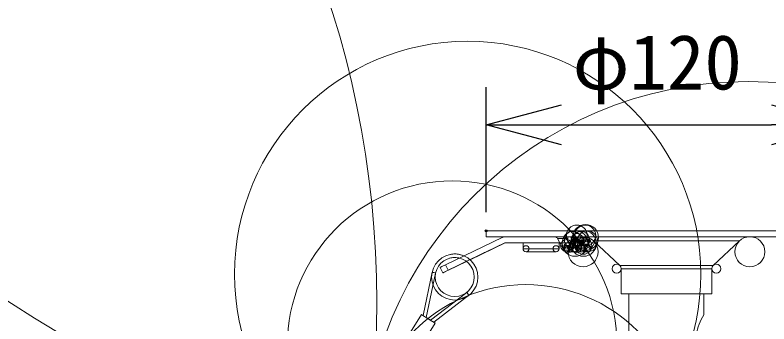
# Model space of a CAD drawing. Units: millimetres, scale not verified. Extents: x -63 to 109, y -56 to 173.
# Drawn here: x -8.17 to 16.94, y 32.17 to 42.47 of the extents above; entities that cross this region are included whole.
import ezdxf
from ezdxf.enums import TextEntityAlignment as Align

# ---------------------------------------------------------------- set-up
doc = ezdxf.new("R2010")
doc.units = ezdxf.units.MM
doc.header["$LTSCALE"] = 0.125
doc.header["$PDMODE"] = 32
doc.header["$PDSIZE"] = 0.0625
for name, color, linetype, lineweight in [('0-0_0', 7, 'Continuous', 25), ('0-5_GAIKEI', 1, 'Continuous', 18), ('0-6_SUNPO', 7, 'Continuous', 25)]:
    doc.layers.add(name, color=color, linetype=linetype, lineweight=lineweight)
doc.layers.add('0-1_Defpoints', color=7, linetype='Continuous')
doc.styles.add('ＭＳ ゴシック', font='')
doc.styles.get('ＭＳ ゴシック').set_extended_font_data('MS Gothic')

# ---------------------------------------------------------------- blocks, each defined once
blk = doc.blocks.new('_Open30')
at = {"layer": '0-0_0'}
blk.add_line((0, 0), (-1, 0), dxfattribs=at)
blk.add_lwpolyline([(-1, 0.26795), (0, 0), (-1, -0.26795)], dxfattribs=at)
blk = doc.blocks.new('D1')
at = {"layer": '0-1_Defpoints'}
for p in [(213.0245, 226.3075), (201.0245, 222.772), (213.0245, 222.772)]:
    blk.add_point(p, dxfattribs=at)
at = {"layer": '0-6_SUNPO'}
for p, q in [((201.0245, 223.397), (201.0245, 227.5575)), ((213.0245, 223.397), (213.0245, 227.5575)), ((203.5245, 226.3075), (210.5245, 226.3075))]:
    blk.add_line(p, q, dxfattribs=at)
at = {"layer": '0-6_SUNPO', "xscale": 2.5, "yscale": 2.5, "rotation": 180}
blk.add_blockref('_Open30', (201.0245, 226.3075), dxfattribs=at)
at = {"layer": '0-6_SUNPO', "xscale": 2.5, "yscale": 2.5}
blk.add_blockref('_Open30', (213.0245, 226.3075), dxfattribs=at)
at = {"layer": '0-6_SUNPO', "style": 'ＭＳ ゴシック'}
blk.add_text('φ120', height=1.833, dxfattribs=at).set_placement((203.8995, 226.9325), align=Align.BOTTOM_LEFT)

msp = doc.modelspace()

# ---------------------------------------------------------------- linework, layer by layer
at = {"layer": '0-5_GAIKEI', "color": 7}
for p, q in [((7.5238, 35.2751), (7.5238, 35.0751)), ((7.5238, 35.2751), (19.5238, 35.2751)), ((7.5238, 35.0751), (19.5238, 35.0751)), ((11.9668, 34.1196), (11.089, 34.9403)), ((15.0808, 34.1196), (15.9586, 34.9403)), ((12.0144, 34.01), (12.0144, 33.1751)), ((15.0332, 34.01), (15.0332, 33.1751)), ((12.0144, 33.1751), (15.0332, 33.1751)), ((12.2738, 33.1751), (12.2738, 28.2501)), ((14.7738, 33.1751), (14.7738, 32.4751))]:
    msp.add_line(p, q, dxfattribs=at)
at = {"layer": '0-5_GAIKEI'}
for p, q in [((9.898, 35.0174), (9.8999, 35.014)), ((10.1101, 34.6328), (9.8999, 35.014)), ((10.1827, 35.014), (10.1827, 35.0751)), ((10.393, 34.6328), (10.1827, 35.014)), ((10.244, 35.0751), (10.244, 34.8751)), ((10.3284, 35.0751), (10.462, 34.8328)), ((10.4449, 35.0751), (10.4449, 34.8751)), ((10.9288, 34.8328), (11.0184, 34.9954)), ((11.1407, 34.892), (10.9978, 34.6328)), ((11.089, 34.9403), (15.9586, 34.9403)), ((9.9488, 34.8751), (9.9488, 34.6751)), ((10.5457, 34.7751), (10.8451, 34.7751)), ((8.8488, 34.5751), (9.8488, 34.5751)), ((10.393, 34.6328), (10.1101, 34.6328)), ((10.9142, 34.5751), (10.1938, 34.5751)), ((6.0742, 33.8741), (5.9872, 34.0541)), ((11.9668, 34.1196), (15.0808, 34.1196)), ((12.0144, 34.01), (15.0332, 34.01))]:
    msp.add_line(p, q, dxfattribs=at)
for points in [[(5.9872, 34.0541), (6.0393, 34.0796), (6.1663, 34.1412), (6.2534, 33.9611), (8.1399, 34.8731), (8.1441, 34.8746), (8.1486, 34.8751), (10.4527, 34.8751), (10.4527, 35.0751), (8.1486, 35.0751), (8.1276, 35.0741), (8.1068, 35.0711), (8.0864, 35.0661), (8.0665, 35.0592), (8.0529, 35.0532), (6.1663, 34.1412)], [(9.898, 35.0174), (9.8846, 35.0364), (9.8672, 35.0518), (9.8462, 35.0632), (9.8222, 35.0705), (9.8054, 35.0733), (9.7712, 35.0751)], [(9.898, 35.0174), (10.1809, 35.0174), (10.1827, 35.014)], [(10.1809, 35.0174), (10.1695, 35.0362), (10.1474, 35.0641), (10.1398, 35.0725), (10.1389, 35.0739), (10.1388, 35.0744)], [(10.9288, 34.8328), (10.6459, 34.8328), (10.779, 35.0741)], [(8.1399, 34.8731), (8.1495, 34.8731), (6.9844, 34.3099)], [(8.1582, 34.8751), (8.1538, 34.8746), (8.1495, 34.8731)], [(8.7488, 34.8751), (8.7488, 34.6751), (9.9488, 34.6751)], [(6.7166, 34.4637), (6.679, 34.4751), (6.6409, 34.4845), (6.6023, 34.492), (6.5635, 34.4976), (6.5244, 34.5011), (6.4851, 34.5026), (6.4459, 34.5021), (6.4067, 34.4997), (6.3677, 34.4952), (6.3289, 34.4888), (6.2733, 34.4759)], [(6.9834, 34.3107), (7.3207, 34.474), (7.4305, 34.5274), (7.4691, 34.5465), (7.4689, 34.5464), (7.4671, 34.5456), (7.4465, 34.5359), (7.2424, 34.4378), (6.7081, 34.179), (6.6678, 34.1592)], [(6.8653, 34.2523), (6.263, 33.9611), (6.2586, 33.959), (6.1323, 33.8981), (6.0944, 33.8799), (6.0848, 33.8754), (6.0826, 33.8743), (6.0821, 33.8741), (6.082, 33.8741), (6.0742, 33.8741), (6.0876, 33.8807), (6.1263, 33.8996), (6.2534, 33.9611)], [(6.628, 34.3644), (6.5927, 34.3719), (6.5571, 34.3775), (6.5212, 34.381), (6.4851, 34.3826), (6.449, 34.3822), (6.413, 34.3798), (6.3772, 34.3753), (6.3417, 34.3689), (6.3047, 34.3601)], [(6.6678, 34.1591), (6.6679, 34.1592), (6.6684, 34.1594), (6.6706, 34.1604), (6.6799, 34.1648), (6.7177, 34.1828), (6.8585, 34.2505), (6.864, 34.2532)], [(5.4188, 32.4471), (5.7211, 33.8905), (5.7211, 33.8905), (5.7211, 33.8905), (5.7211, 33.8905), (5.7213, 33.8905), (5.7222, 33.8903), (5.7255, 33.8896), (5.7381, 33.8869), (5.7795, 33.8782), (5.8211, 33.8695), (5.8385, 33.8659), (5.527, 32.3788)], [(5.6688, 32.2899), (6.8717, 33.2181), (6.8717, 33.218), (6.8718, 33.218), (6.8718, 33.218), (6.8719, 33.2178), (6.8724, 33.2171), (6.8745, 33.2144), (6.8824, 33.2041), (6.9081, 33.1705), (6.9341, 33.137), (6.9451, 33.123), (5.7774, 32.2222)], [(5.7779, 32.2226), (5.7779, 32.2225), (5.8144, 32.1994), (5.8238, 32.1934), (5.8262, 32.1919), (5.8267, 32.1915), (5.8269, 32.1914), (5.8269, 32.1914), (5.8269, 32.1913), (5.8269, 32.1913), (4.9238, 30.7511), (4.9193, 30.7538), (4.6498, 30.9222), (4.5045, 31.0136), (4.4707, 31.035), (4.4669, 31.0375), (4.4664, 31.0378), (4.4663, 31.0379), (4.4663, 31.0379), (4.4663, 31.0379), (5.3694, 32.4782), (5.3727, 32.4763), (5.3822, 32.4704), (5.4189, 32.4477)], [(5.3694, 32.4782), (5.3694, 32.4782), (5.3694, 32.4782), (5.3695, 32.4781), (5.37, 32.4778), (5.3738, 32.4753), (5.4076, 32.4538), (5.5529, 32.3624), (5.8224, 32.194), (5.8269, 32.1913)], [(5.4188, 32.4474), (5.4136, 32.4506), (5.4122, 32.4514), (5.4118, 32.4516), (5.4118, 32.4516), (5.4118, 32.4516), (5.4119, 32.4516), (5.4122, 32.4514), (5.4134, 32.4505), (5.4183, 32.4474), (5.4375, 32.4352), (5.5079, 32.3908), (5.5079, 32.3908), (5.6927, 32.275), (5.7599, 32.2331), (5.7846, 32.2179), (5.7846, 32.2179), (5.7845, 32.2179), (5.7845, 32.218), (5.7842, 32.2182), (5.7829, 32.219), (5.7777, 32.2224), (5.7777, 32.2224)], [(5.6698, 32.2906), (5.5986, 32.3353), (5.5273, 32.3799)], [(5.6696, 32.2906), (5.5985, 32.3352), (5.5273, 32.3798)]]:
    msp.add_lwpolyline(points, dxfattribs=at)
at = {"layer": '0-5_GAIKEI', "color": 7}
msp.add_lwpolyline([(14.7738, 32.4751), (14.7256, 32.3916), (14.6736, 32.2926), (14.6457, 32.2336), (14.6132, 32.1574), (14.5833, 32.075), (14.5589, 31.9924), (14.54, 31.9058), (14.5331, 31.8613), (14.528, 31.8163), (14.5249, 31.7708), (14.5238, 31.7251)], dxfattribs=at)
at = {"layer": '0-5_GAIKEI'}
for centre, radius in [((32.7152, 96.9409), 76.0771), ((-28.5064, 32.8966), 32.3824), ((6.9034, 33.8312), 7.7621), ((16.2441, 27.3933), 12.8587), ((6.3898, 31.4478), 5.4911), ((10.538, 35.1208), 0.3466), ((10.8306, 35.054), 0.4298), ((10.8209, 35.1208), 0.3466), ((10.4787, 34.854), 0.4298), ((10.4039, 34.9722), 0.2793), ((10.7615, 34.854), 0.4298), ((10.5534, 34.9777), 0.2028), ((10.6867, 34.9722), 0.2793), ((10.8899, 34.9208), 0.3466), ((10.2015, 34.7777), 0.2028), ((10.14, 35.0738), 0.00137), ((10.4844, 34.7777), 0.2028), ((10.5378, 34.8889), 0.1216), ((10.541, 34.8854), 0.1168), ((10.6063, 34.9123), 0.1645), ((10.5625, 34.8813), 0.1109), ((10.5545, 34.8693), 0.0959), ((10.5483, 34.8601), 0.0854), ((10.5607, 34.8729), 0.0976), ((10.7557, 34.7722), 0.2793), ((10.5436, 34.8409), 0.0656), ((10.5654, 34.8438), 0.0682), ((10.8206, 34.8889), 0.1216), ((10.8238, 34.8854), 0.1168), ((10.8373, 34.8693), 0.0959), ((10.8435, 34.8729), 0.0976), ((10.8482, 34.8438), 0.0682), ((8.8488, 34.6751), 0.1), ((9.8488, 34.6751), 0.1), ((10.2545, 34.7123), 0.1645), ((10.2106, 34.6813), 0.1109), ((10.1965, 34.6601), 0.0854), ((10.1917, 34.6409), 0.0656), ((10.5373, 34.7123), 0.1645), ((10.4935, 34.6813), 0.1109), ((10.4793, 34.6601), 0.0854), ((10.4745, 34.6409), 0.0656), ((10.8897, 34.6889), 0.1216), ((10.8929, 34.6854), 0.1168), ((10.9064, 34.6693), 0.0959), ((10.9125, 34.6729), 0.0976), ((10.9173, 34.6438), 0.0682), ((6.4747, 33.7327), 0.77), ((6.4747, 33.7327), 0.77), ((6.4747, 33.7327), 0.77), ((6.4747, 33.7327), 0.65), ((6.4747, 33.7327), 0.65), ((8.8399, 28.2242), 5.255)]:
    msp.add_circle(centre, radius, dxfattribs=at)
at = {"layer": '0-5_GAIKEI', "color": 7}
for centre, radius in [((10.7475, 34.5751), 0.5), ((16.3001, 34.5751), 0.5), ((11.8644, 34.01), 0.15), ((15.1832, 34.01), 0.15)]:
    msp.add_circle(centre, radius, dxfattribs=at)

# ---------------------------------------------------------------- block references
at = {"layer": '0-6_SUNPO'}
msp.add_blockref('D1', (-193.5007, -187.4969), dxfattribs=at)

doc.saveas('drawing.dxf')
